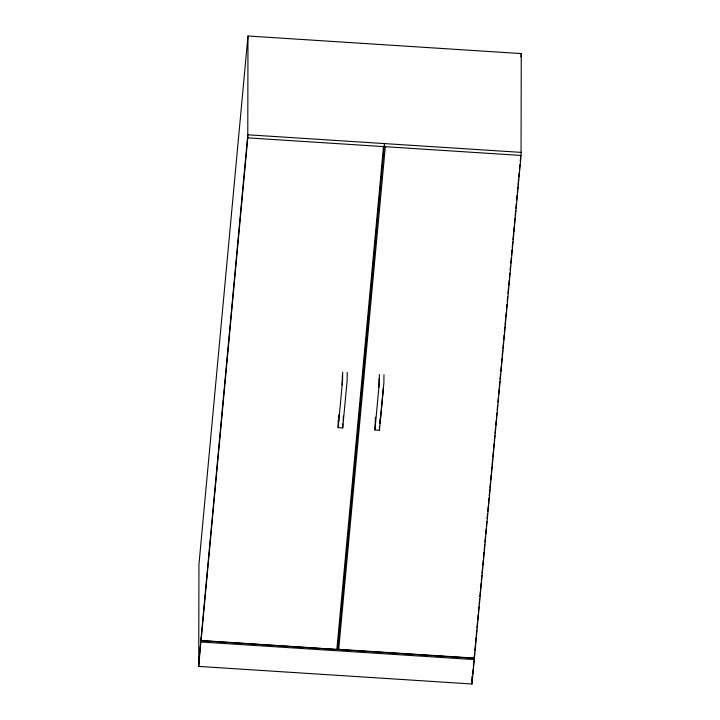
<?xml version="1.0" encoding="UTF-8"?>
<svg xmlns="http://www.w3.org/2000/svg" width="720" height="720" viewBox="0 0 720 720"><rect width="100%" height="100%" fill="white"/><g stroke="black" fill="none" stroke-linecap="round" stroke-linejoin="round"><path stroke-width="1.08" d="M198.747 666.414L198.945 564.552L247.977 36L521.253 53.586L521.055 155.448L472.023 684L198.747 666.414L201.087 638.181M474.363 655.767L474.363 658.323L201.078 640.737L247.779 137.862L247.977 36M384.426 143.586L337.725 649.53L201.15 640.494M472.023 684L472.041 676.44M338.184 420.453L338.157 427.653L342.72 427.959L347.139 380.502L347.22 372.447M338.742 420.831L338.76 414.864M342.054 385.101L342.369 375.138M342.666 372.15L342.585 380.205L338.184 427.59M342.729 423.81L342.72 427.95M343.296 421.119L343.314 416.151M375.489 423.189L375.507 417.222L374.904 430.011M378.801 387.468L379.044 378.504M379.404 374.517L379.332 382.572L374.922 429.993L379.467 430.326L383.886 382.869L383.958 374.814M379.467 426.177L379.458 430.308M380.061 418.518L380.043 423.486L383.355 387.765M198.747 663.354L247.788 134.793L521.064 152.379M336.879 649.224L383.508 146.592L384.417 146.142L385.326 146.709L521.055 155.448M337.725 649.53L338.706 649.341L385.326 146.709M520.947 56.943L521.253 53.586M472.032 680.931L472.446 676.458M472.644 674.37L473.175 668.619M473.355 666.711L473.904 660.78M474.111 658.539L474.633 652.941M474.84 650.7L475.353 645.102M475.506 643.464L476.082 637.263M476.235 635.625L476.757 630.036M476.964 627.795L477.477 622.206M477.684 619.965L478.206 614.376M478.413 612.135L478.935 606.546M479.142 604.305L479.655 598.716M479.871 596.475L480.339 591.345M480.546 589.113L481.113 583.056M481.275 581.274L481.842 575.226M482.004 573.435L482.562 567.396M482.733 565.596L483.255 559.998M483.462 557.757L483.975 552.159M484.182 549.918L484.704 544.32M484.911 542.079L485.433 536.481M485.64 534.24L486.162 528.642M486.369 526.401L486.819 521.532M487.098 518.562L487.548 513.702M487.755 511.461L488.268 505.872M488.484 503.631L488.997 498.033M489.204 495.801L489.798 489.447M489.933 487.971L490.455 482.373M490.662 480.141L491.175 474.543M491.355 472.644L491.904 466.713M492.084 464.805L492.633 458.883M492.804 456.966L493.326 451.368M493.533 449.127L494.055 443.529M494.262 441.297L494.784 435.69M494.991 433.458L495.54 427.563M495.72 425.619L496.26 419.733M496.44 417.78L496.881 413.019M497.169 409.941L497.61 405.189M497.898 402.102L498.339 397.359M498.627 394.263L499.149 388.665M499.275 387.297L499.788 381.699M499.995 379.458L500.517 373.869M500.724 371.628L501.246 366.039M501.435 364.023L501.966 358.209M502.155 356.184L502.695 350.379M502.884 348.345L503.424 342.549M503.613 340.506L504.153 334.719M504.342 332.667L504.873 326.889M505.062 324.828L505.602 319.059M505.791 316.989L506.223 312.345M506.52 309.15L506.952 304.515M507.249 301.311L507.681 296.685M507.978 293.481L508.491 287.874M508.698 285.642L509.238 279.9M509.427 277.803L509.859 273.195M510.156 269.964L510.579 265.365M510.795 263.124L511.308 257.535M511.515 255.294L512.037 249.705M512.235 247.563L512.766 241.866M512.964 239.724L513.486 234.036M513.693 231.885L514.215 226.206M514.413 224.046L514.944 218.376M515.142 216.207L515.664 210.546M515.871 208.368L516.294 203.841M516.6 200.529L517.113 194.931M517.329 192.69L517.851 187.056M518.049 184.851L518.571 179.226M518.778 177.012L519.192 172.512M519.507 169.173L519.921 164.682M520.236 161.334L520.65 156.852M247.779 137.862L383.508 146.592M338.706 649.341L474.435 658.08M201.006 642.006L474.291 659.583"/></g></svg>
